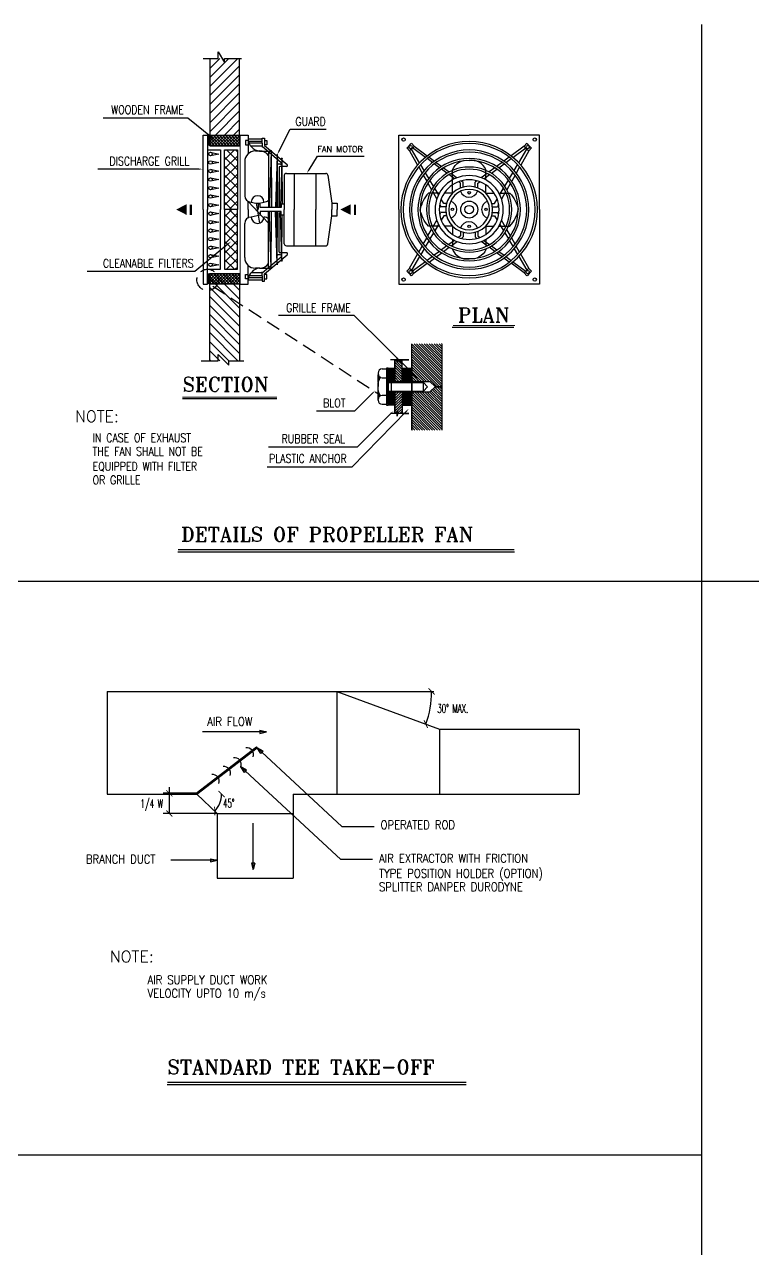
# Model space of a CAD drawing. Extents: x -251.9 to -196.2, y -340.1 to -300.7.
# Drawn here: x -225.7 to -213.03, y -322.03 to -300.7 of the extents above; entities that cross this region are included whole.
import ezdxf
from ezdxf.enums import TextEntityAlignment as Align

# ---------------------------------------------------------------- set-up
doc = ezdxf.new("R2010")
doc.units = 0
doc.header["$LTSCALE"] = 0.5
doc.header["$MEASUREMENT"] = 0
doc.header["$PDMODE"] = 3
doc.linetypes.add('DASHED', pattern=[0.75, 0.5, -0.25])
doc.layers.get('0').update_dxf_attribs({"color": 4, "linetype": 'CONTINUOUS'})
doc.layers.get('DEFPOINTS').update_dxf_attribs({"linetype": 'CONTINUOUS'})
for name, color, linetype in [('2', 2, 'CONTINUOUS'), ('3', 3, 'CONTINUOUS'), ('5', 2, 'CONTINUOUS'), ('AC', 10, 'CONTINUOUS'), ('AC-GDUCT', 2, 'CONTINUOUS'), ('HATCH', 11, 'CONTINUOUS'), ('LA-1', 2, 'CONTINUOUS'), ('LINE', 3, 'CONTINUOUS'), ('TEXT', 2, 'CONTINUOUS'), ('TEXT1', 6, 'CONTINUOUS')]:
    doc.layers.add(name, color=color, linetype=linetype)
doc.styles.add('ROMANS', font='romans', dxfattribs={"width": 0.6})
doc.styles.add('ROMANT', font='romant.shx', dxfattribs={"width": 0.8})

# ---------------------------------------------------------------- blocks, each defined once
blk = doc.blocks.new('*X11')
at = {"color": 0, "linetype": 'Continuous'}
for p, q in [((545, 345.6), (549.4, 350)), ((545, 347.01), (547.99, 350)), ((545, 348.42), (546.58, 350)), ((545, 349.84), (545.16, 350)), ((548.78, 345), (545, 348.78)), ((547.37, 345), (545, 347.37)), ((545.95, 345), (545, 345.95)), ((550.2, 345), (545.2, 350)), ((545.82, 345), (550.82, 350)), ((551.61, 345), (546.61, 350)), ((547.23, 345), (552.23, 350)), ((553.03, 345), (548.03, 350)), ((548.65, 345), (553.65, 350)), ((554.44, 345), (549.44, 350)), ((550.06, 345), (555.06, 350)), ((555.85, 345), (550.85, 350)), ((551.48, 345), (556.48, 350)), ((557.27, 345), (552.27, 350)), ((552.89, 345), (557.89, 350)), ((558.68, 345), (553.68, 350)), ((554.3, 345), (559, 349.7)), ((559, 346.1), (555.1, 350)), ((555.72, 345), (559, 348.28)), ((559, 347.51), (556.51, 350)), ((557.13, 345), (559, 346.87)), ((559, 348.93), (557.93, 350)), ((558.55, 345), (559, 345.45))]:
    blk.add_line(p, q, dxfattribs=at)
blk = doc.blocks.new('*X12')
at = {"color": 0, "linetype": 'Continuous'}
for p, q in [((544.93, 280.47), (549.45, 284.99)), ((544.93, 281.89), (548.03, 284.99)), ((544.93, 283.3), (546.62, 284.99)), ((544.93, 284.72), (545.21, 284.99)), ((548.72, 280.01), (544.93, 283.8)), ((547.31, 280.01), (544.93, 282.38)), ((550.14, 280.01), (545.15, 284.99)), ((545.88, 280.01), (550.86, 284.99)), ((551.55, 280.01), (546.57, 284.99)), ((547.29, 280.01), (552.28, 284.99)), ((552.97, 280.01), (547.98, 284.99)), ((548.71, 280.01), (553.69, 284.99)), ((554.38, 280.01), (549.4, 284.99)), ((550.12, 280.01), (555.1, 284.99)), ((555.79, 280.01), (550.81, 284.99)), ((551.53, 280.01), (556.52, 284.99)), ((557.21, 280.01), (552.22, 284.99)), ((552.95, 280.01), (557.93, 284.99)), ((558.62, 280.01), (553.64, 284.99)), ((554.36, 280.01), (558.97, 284.61)), ((558.97, 281.07), (555.05, 284.99)), ((555.78, 280.01), (558.97, 283.2)), ((558.97, 282.49), (556.47, 284.99)), ((557.19, 280.01), (558.97, 281.78)), ((558.97, 283.9), (557.88, 284.99)), ((545.9, 280.01), (544.93, 280.97)), ((558.61, 280.01), (558.97, 280.37))]:
    blk.add_line(p, q, dxfattribs=at)
blk = doc.blocks.new('*X8')
at = {"color": 0, "linetype": 'Continuous'}
for p, q in [((545, 243.77), (558.23, 257)), ((545, 248.02), (553.98, 257)), ((545, 252.26), (549.74, 257)), ((545, 256.5), (545.5, 257)), ((545, 239.53), (559, 253.53)), ((545, 235.29), (559, 249.29)), ((545, 231.04), (559, 245.04)), ((545, 226.8), (559, 240.8)), ((545, 222.56), (559, 236.56)), ((545, 218.32), (559, 232.32)), ((546.93, 216), (559, 228.07)), ((551.17, 216), (559, 223.83)), ((555.41, 216), (559, 219.59))]:
    blk.add_line(p, q, dxfattribs=at)
blk = doc.blocks.new('_ARCHTICK')
at = {"color": 0, "linetype": 'ByBlock', "const_width": 0.15}
blk.add_lwpolyline([(-0.5, -0.5), (0.5, 0.5)], dxfattribs=at)
blk = doc.blocks.new('*X10')
at = {"color": 0}
for p, q in [((110.3, 81.5), (110.3, 81.51)), ((110.4, 81.5), (110.4, 81.52)), ((110.5, 81.5), (110.5, 81.52)), ((110.6, 81.5), (110.6, 81.53)), ((110.7, 81.5), (110.7, 81.53)), ((110.8, 81.5), (110.8, 81.54)), ((110.9, 81.5), (110.9, 81.54)), ((111, 81.5), (111, 81.53)), ((111.1, 81.5), (111.1, 81.53)), ((111.2, 81.5), (111.2, 81.53)), ((111.3, 81.5), (111.3, 81.52)), ((111.4, 81.5), (111.4, 81.51)), ((111.5, 81.5), (111.5, 81.51)), ((111.6, 81.5), (111.6, 81.5)), ((111.7, 81.48), (111.7, 81.5)), ((111.8, 81.47), (111.8, 81.5)), ((111.9, 81.45), (111.9, 81.5)), ((112, 81.44), (112, 81.5)), ((112.1, 81.42), (112.1, 81.5)), ((112.19, 81.4), (115.68, 81.4)), ((112.2, 81.4), (112.2, 81.5)), ((112.3, 81.38), (112.3, 81.5)), ((112.4, 81.35), (112.4, 81.5)), ((112.5, 81.33), (112.5, 81.5)), ((112.6, 81.3), (112.6, 81.5)), ((112.6, 81.3), (115.43, 81.3)), ((112.7, 81.27), (112.7, 81.5)), ((112.8, 81.24), (112.8, 81.5)), ((112.9, 81.21), (112.9, 81.5)), ((112.92, 81.2), (115.25, 81.2)), ((113, 81.17), (113, 81.5)), ((113.1, 81.14), (113.1, 81.5)), ((113.2, 81.1), (113.2, 81.5)), ((113.2, 81.1), (115.1, 81.1)), ((113.3, 81.06), (113.3, 81.5)), ((113.4, 81.02), (113.4, 81.5)), ((113.44, 81), (114.98, 81)), ((113.5, 80.97), (113.5, 81.5)), ((113.6, 80.93), (113.6, 81.5)), ((113.66, 80.9), (114.87, 80.9)), ((113.7, 80.88), (113.7, 81.5)), ((113.8, 80.83), (113.8, 81.5)), ((113.86, 80.8), (114.78, 80.8)), ((113.9, 80.78), (113.9, 81.5)), ((114, 80.72), (114, 81.5)), ((114.04, 80.7), (114.7, 80.7)), ((114.1, 80.67), (114.1, 81.5)), ((114.2, 80.61), (114.2, 81.5)), ((114.21, 80.6), (114.63, 80.6)), ((114.3, 80.54), (114.3, 81.5)), ((114.37, 80.5), (114.57, 80.5)), ((114.4, 80.12), (114.4, 81.5)), ((114.5, 80.37), (114.5, 81.5)), ((114.6, 80.55), (114.6, 81.5)), ((114.7, 80.7), (114.7, 81.5)), ((114.8, 80.82), (114.8, 81.5)), ((114.9, 80.93), (114.9, 81.5)), ((115, 81.02), (115, 81.5)), ((115.1, 81.1), (115.1, 81.5)), ((115.2, 81.17), (115.2, 81.5)), ((115.3, 81.23), (115.3, 81.5)), ((115.4, 81.29), (115.4, 81.5)), ((115.5, 81.33), (115.5, 81.5)), ((115.6, 81.37), (115.6, 81.5)), ((115.7, 81.41), (115.7, 81.5)), ((115.8, 81.44), (115.8, 81.5)), ((115.9, 81.46), (115.9, 81.5)), ((116, 81.48), (116, 81.5)), ((116.1, 81.49), (116.1, 81.5)), ((116.2, 81.5), (116.2, 81.5))]:
    blk.add_line(p, q, dxfattribs=at)
blk = doc.blocks.new('*X9')
at = {"color": 0, "linetype": 'Continuous'}
for p, q in [((553, 209.35), (557.65, 214)), ((553, 213.59), (553.41, 214)), ((559, 208.92), (553.92, 214)), ((559, 213.16), (558.16, 214)), ((553, 205.1), (559, 211.1)), ((559, 204.68), (553, 210.68)), ((553, 200.86), (559, 206.86)), ((559, 200.43), (553, 206.43)), ((553, 196.62), (559, 202.62)), ((559, 196.19), (553, 202.19)), ((553, 192.38), (559, 198.38)), ((559, 191.95), (553, 197.95)), ((553, 188.13), (559, 194.13)), ((559, 187.7), (553, 193.7)), ((555.11, 186), (559, 189.89)), ((556.46, 186), (553, 189.46))]:
    blk.add_line(p, q, dxfattribs=at)

msp = doc.modelspace()

# ---------------------------------------------------------------- linework, layer by layer
at = {"layer": '2', "color": 2, "linetype": 'Continuous'}
for p, q in [((-222.589, -301.294), (-222.329, -301.294)), ((-222.477, -301.627), (-222.144, -301.294)), ((-222.477, -301.784), (-221.986, -301.294)), ((-222.477, -301.47), (-222.301, -301.294)), ((-222.477, -301.312), (-222.459, -301.294)), ((-222.329, -301.182), (-222.218, -301.368)), ((-222.329, -301.294), (-222.329, -301.182)), ((-222.218, -301.368), (-222.218, -301.294)), ((-222.218, -301.294), (-221.921, -301.294)), ((-222.477, -301.942), (-221.958, -301.422)), ((-222.477, -302.099), (-221.958, -301.58)), ((-222.477, -302.257), (-221.958, -301.737)), ((-222.477, -302.414), (-221.958, -301.895)), ((-222.477, -302.572), (-221.958, -302.052)), ((-222.378, -302.63), (-221.958, -302.21)), ((-222.22, -302.63), (-221.958, -302.367)), ((-222.063, -302.63), (-221.958, -302.525)), ((-218.438, -306.269), (-218.439, -306.268)), ((-219.391, -306.686), (-219.368, -306.686)), ((-219.391, -307.344), (-219.391, -306.686)), ((-219.391, -306.705), (-219.391, -307.322)), ((-219.368, -306.686), (-219.368, -307.344)), ((-219.318, -306.686), (-219.318, -307.345)), ((-219.255, -306.546), (-219.255, -306.923)), ((-219.129, -306.546), (-219.011, -306.546)), ((-219.044, -306.877), (-219.044, -306.686)), ((-219.368, -306.923), (-218.645, -306.923)), ((-219.368, -306.923), (-218.772, -306.923)), ((-219.255, -306.923), (-219.129, -306.923)), ((-219.13, -306.877), (-218.958, -306.877)), ((-218.958, -306.877), (-219.044, -306.877)), ((-218.789, -306.923), (-218.959, -306.753)), ((-218.833, -306.923), (-218.959, -306.797)), ((-218.877, -306.923), (-218.959, -306.841)), ((-218.921, -306.923), (-218.959, -306.884)), ((-218.857, -306.925), (-218.911, -306.925)), ((-218.645, -306.923), (-218.554, -307.011)), ((-219.368, -306.939), (-218.753, -306.939)), ((-219.368, -307.105), (-218.645, -307.105)), ((-219.368, -307.105), (-218.772, -307.105)), ((-219.255, -307.104), (-219.255, -307.481)), ((-219.255, -307.104), (-219.129, -307.104)), ((-218.645, -307.105), (-218.554, -307.017)), ((-218.554, -307.013), (-218.424, -307.013)), ((-218.554, -307.015), (-218.424, -307.015)), ((-219.368, -307.344), (-219.391, -307.344))]:
    msp.add_line(p, q, dxfattribs=at)
at = {"layer": '2', "linetype": 'Continuous'}
for p, q in [((-222.477, -301.294), (-222.477, -302.815)), ((-221.958, -302.815), (-221.958, -301.294)), ((-222.477, -302.815), (-221.958, -302.815)), ((-221.563, -302.826), (-221.231, -303.106)), ((-221.523, -302.812), (-221.13, -303.143)), ((-222.514, -302.889), (-222.292, -302.889)), ((-222.464, -302.93), (-222.316, -302.96)), ((-222.316, -302.96), (-222.464, -302.989)), ((-222.464, -303.078), (-222.316, -303.108)), ((-221.519, -302.909), (-221.409, -302.909)), ((-221.455, -302.91), (-221.455, -303.853)), ((-221.408, -302.918), (-221.435, -303.816)), ((-221.408, -302.918), (-221.401, -303.82)), ((-221.304, -302.989), (-221.331, -303.886)), ((-221.304, -302.989), (-221.297, -303.89)), ((-221.222, -303.05), (-221.246, -303.893)), ((-221.222, -303.05), (-221.216, -303.833)), ((-220.12, -303), (-219.786, -303)), ((-222.316, -303.108), (-222.464, -303.138)), ((-222.464, -303.227), (-222.316, -303.257)), ((-222.316, -303.257), (-222.464, -303.286)), ((-221.307, -303.157), (-221.307, -303.395)), ((-221.243, -303.139), (-221.289, -303.139)), ((-221.27, -303.195), (-221.27, -303.433)), ((-221.142, -303.175), (-221.252, -303.176)), ((-222.464, -303.375), (-222.316, -303.405)), ((-222.316, -303.405), (-222.464, -303.435)), ((-222.464, -303.524), (-222.316, -303.554)), ((-221.307, -303.395), (-221.307, -303.882)), ((-221.27, -303.433), (-221.27, -303.879)), ((-222.316, -303.554), (-222.464, -303.583)), ((-222.464, -303.672), (-222.316, -303.702)), ((-222.316, -303.702), (-222.464, -303.732)), ((-222.464, -303.821), (-222.316, -303.85)), ((-222.316, -303.85), (-222.464, -303.88)), ((-221.809, -303.785), (-221.457, -304.162)), ((-221.667, -303.819), (-221.608, -304.165)), ((-221.634, -303.833), (-221.634, -303.929)), ((-221.596, -303.833), (-221.634, -303.833)), ((-221.596, -303.893), (-221.596, -303.833)), ((-221.233, -303.893), (-221.596, -303.893)), ((-221.455, -303.853), (-221.455, -303.893)), ((-221.435, -303.816), (-221.435, -303.896)), ((-221.401, -303.82), (-221.401, -303.896)), ((-221.233, -303.833), (-221.233, -303.893)), ((-221.179, -303.833), (-221.233, -303.833)), ((-222.464, -303.969), (-222.316, -303.999)), ((-222.316, -303.999), (-222.464, -304.029)), ((-222.464, -304.118), (-222.316, -304.147)), ((-222.316, -304.147), (-222.464, -304.177)), ((-221.596, -303.964), (-221.596, -304.024)), ((-221.233, -303.964), (-221.596, -303.964)), ((-221.455, -304.004), (-221.455, -303.964)), ((-221.455, -304.948), (-221.455, -304.004)), ((-221.435, -304.041), (-221.435, -303.962)), ((-221.408, -304.939), (-221.435, -304.041)), ((-221.408, -304.939), (-221.401, -304.037)), ((-221.401, -304.037), (-221.401, -303.962)), ((-221.304, -304.869), (-221.331, -303.971)), ((-221.307, -304.462), (-221.307, -303.975)), ((-221.304, -304.869), (-221.297, -303.967)), ((-221.27, -304.425), (-221.27, -303.978)), ((-221.222, -304.807), (-221.246, -303.964)), ((-221.233, -304.024), (-221.233, -303.964)), ((-221.179, -304.024), (-221.233, -304.024)), ((-221.222, -304.807), (-221.216, -304.024)), ((-222.464, -304.266), (-222.316, -304.296)), ((-222.316, -304.296), (-222.464, -304.325)), ((-222.464, -304.415), (-222.316, -304.444)), ((-222.316, -304.444), (-222.464, -304.474)), ((-222.464, -304.563), (-222.316, -304.593)), ((-221.307, -304.7), (-221.307, -304.462)), ((-221.27, -304.663), (-221.27, -304.425)), ((-222.316, -304.593), (-222.464, -304.622)), ((-222.464, -304.711), (-222.316, -304.741)), ((-222.316, -304.741), (-222.464, -304.771)), ((-221.243, -304.719), (-221.289, -304.718)), ((-221.142, -304.682), (-221.252, -304.681)), ((-222.514, -304.968), (-222.292, -304.968)), ((-222.464, -304.86), (-222.316, -304.89)), ((-222.316, -304.89), (-222.464, -304.919)), ((-222.477, -306.564), (-222.477, -305.042)), ((-221.958, -305.042), (-221.958, -306.564)), ((-222.329, -306.452), (-222.143, -306.638)), ((-222.329, -306.564), (-222.329, -306.452)), ((-219.216, -306.51), (-219.228, -306.546)), ((-219.216, -306.594), (-219.216, -306.51)), ((-222.626, -306.564), (-222.329, -306.564)), ((-222.143, -306.638), (-222.143, -306.564)), ((-222.143, -306.564), (-221.884, -306.564)), ((-219.228, -306.546), (-219.328, -306.546)), ((-219.228, -306.546), (-219.255, -306.546)), ((-219.206, -306.546), (-219.216, -306.594)), ((-219.204, -306.546), (-219.206, -306.546)), ((-219.177, -306.546), (-219.204, -306.546)), ((-219.011, -306.546), (-219.177, -306.546)), ((-219.228, -307.481), (-219.328, -307.481)), ((-219.228, -307.481), (-219.255, -307.481)), ((-219.216, -307.445), (-219.228, -307.481)), ((-219.216, -307.53), (-219.216, -307.445)), ((-219.206, -307.481), (-219.216, -307.53)), ((-219.204, -307.481), (-219.206, -307.481)), ((-219.204, -307.481), (-219.206, -307.481)), ((-219.177, -307.481), (-219.204, -307.481)), ((-219.011, -307.481), (-219.177, -307.481)), ((-219.129, -307.481), (-219.011, -307.481))]:
    msp.add_line(p, q, dxfattribs=at)
at = {"layer": '2', "color": 4, "linetype": 'Continuous'}
for p, q in [((-222.859, -302.333), (-224.331, -302.333)), ((-222.436, -302.681), (-222.859, -302.333)), ((-221.268, -302.904), (-221.078, -302.525)), ((-221.078, -302.525), (-220.447, -302.525)), ((-220.748, -303.234), (-220.602, -303)), ((-220.602, -303), (-220.083, -303)), ((-223.414, -303.223), (-224.425, -303.223)), ((-222.672, -303.223), (-223.451, -303.223)), ((-222.164, -304.532), (-222.737, -305.005)), ((-222.737, -305.005), (-224.61, -305.005)), ((-219.961, -305.777), (-221.281, -305.777)), ((-218.87, -306.854), (-219.961, -305.777)), ((-219.642, -307.127), (-219.956, -307.441)), ((-219.956, -307.441), (-220.618, -307.441)), ((-219.053, -307.444), (-220.001, -308.417)), ((-219.327, -307.485), (-219.91, -308.067)), ((-219.91, -308.067), (-221.454, -308.067)), ((-220.001, -308.417), (-221.476, -308.417))]:
    msp.add_line(p, q, dxfattribs=at)
at = {"layer": '2', "linetype": 'DASHED'}
msp.add_line((-222.422, -305.262), (-219.52, -307.152), dxfattribs=at)
at = {"layer": '2', "color": 2}
for p, q in [((-219.317, -306.861), (-219.317, -306.861)), ((-219.317, -307.167), (-219.317, -307.167))]:
    msp.add_line(p, q, dxfattribs=at)
at = {"layer": '2', "linetype": 'Continuous'}
for points, const_width in [([(-222.496, -302.816), (-222.496, -302.63)], 0.0371), ([(-221.946, -302.63), (-221.946, -303.929)], 0.0186), ([(-221.946, -305.228), (-221.946, -303.929)], 0.0186), ([(-222.496, -305.041), (-222.496, -305.228)], 0.0371)]:
    msp.add_lwpolyline(points, dxfattribs=dict(at, const_width=const_width))
at = {"layer": '2', "linetype": 'Continuous', "const_width": 0.0186}
for points in [[(-221.418, -302.909, 1), (-221.399, -302.909, 1)], [(-221.314, -302.979, 1), (-221.295, -302.979, 1)], [(-221.231, -303.041, 1), (-221.213, -303.041, 1)], [(-221.231, -304.816, -1), (-221.213, -304.816, -1)], [(-221.418, -304.948, -1), (-221.399, -304.948, -1)], [(-221.314, -304.878, -1), (-221.295, -304.878, -1)]]:
    msp.add_lwpolyline(points, format="xyb", close=True, dxfattribs=at)
at = {"layer": '2', "color": 3, "linetype": 'Continuous'}
for points, const_width in [([(-219.313, -306.923), (-219.313, -306.686)], 0.114), ([(-219.042, -306.686), (-219.042, -306.923)], 0.172), ([(-219.313, -307.345), (-219.313, -307.345), (-219.313, -307.105)], 0.114), ([(-219.042, -307.105), (-219.042, -307.351)], 0.172)]:
    msp.add_lwpolyline(points, dxfattribs=dict(at, const_width=const_width))
at = {"layer": '2', "linetype": 'Continuous'}
for centre, radius in [((-219.101, -302.708), 0.0288), ((-216.819, -302.708), 0.0288), ((-222.464, -302.96), 0.0297), ((-222.464, -303.108), 0.0297), ((-222.464, -303.257), 0.0297), ((-222.464, -303.405), 0.0297), ((-222.464, -303.554), 0.0297), ((-222.464, -303.702), 0.0297), ((-222.464, -303.85), 0.0297), ((-222.464, -303.999), 0.0297), ((-222.464, -304.147), 0.0297), ((-222.464, -304.296), 0.0297), ((-222.464, -304.444), 0.0297), ((-222.464, -304.593), 0.0297), ((-222.464, -304.741), 0.0297), ((-222.464, -304.89), 0.0297), ((-219.101, -305.149), 0.0288), ((-216.819, -305.149), 0.0288)]:
    msp.add_circle(centre, radius, dxfattribs=at)
at = {"layer": '2', "linetype": 'DASHED'}
msp.add_circle((-222.514, -305.153), 0.186, dxfattribs=at)
at = {"layer": '2', "color": 3, "linetype": 'Continuous'}
for radius, start, end in [(1.188, 90, 180), (1.151, 90, 180), (1.188, 0, 90), (1.151, 0, 90), (1.039, 90, 180), (1.002, 90, 180), (0.891, 90, 180), (0.854, 90, 180), (1.039, 0, 90), (1.002, 0, 90), (0.891, 0, 90), (0.854, 0, 90), (0.742, 90, 180), (0.705, 90, 180), (0.742, 0, 90), (0.705, 0, 90), (0.594, 90, 180), (0.52, 90, 180), (0.408, 90, 180), (0.594, 0, 90), (0.52, 0, 90), (0.408, 0, 90), (0.353, 90, 180), (0.353, 0, 90), (1.188, 180, 270), (1.151, 180, 270), (1.039, 180, 270), (1.002, 180, 270), (0.891, 180, 270), (0.854, 180, 270), (0.742, 180, 270), (0.705, 180, 270), (0.594, 180, 270), (0.52, 180, 270), (0.408, 180, 270), (0.353, 180, 270), (0.408, 270, 0), (0.52, 270, 0), (0.594, 270, 0), (0.705, 270, 0), (0.742, 270, 0), (0.854, 270, 0), (0.891, 270, 0), (1.002, 270, 0), (1.039, 270, 0), (1.151, 270, 0), (1.188, 270, 0), (0.353, 270, 0)]:
    msp.add_arc((-217.96, -303.929), radius, start, end, dxfattribs=at)
at = {"layer": '2', "linetype": 'Continuous'}
for centre, radius, start, end in [((-221.289, -303.157), 0.0186, 90.377, 180), ((-221.252, -303.195), 0.0186, 90.377, 180), ((-221.243, -303.12), 0.0186, 270.377, 49.9162), ((-221.142, -303.157), 0.0186, 270.377, 49.9162), ((-221.533, -304.17), 0.111, 45.7206, 90), ((-221.289, -304.7), 0.0186, 180, 269.623), ((-221.252, -304.663), 0.0186, 180, 269.623), ((-221.243, -304.737), 0.0186, 310.0838, 89.623), ((-221.142, -304.7), 0.0186, 310.0838, 89.623)]:
    msp.add_arc(centre, radius, start, end, dxfattribs=at)
at = {"layer": '2', "color": 4, "linetype": 'Continuous'}
for points in [[(-222.428, -302.671), (-222.443, -302.691), (-222.378, -302.728)], [(-221.257, -302.91), (-221.279, -302.899), (-221.301, -302.971)], [(-222.672, -303.211), (-222.672, -303.236), (-222.598, -303.223)], [(-220.738, -303.241), (-220.759, -303.228), (-220.788, -303.297)], [(-222.171, -304.523), (-222.156, -304.542), (-222.106, -304.485)], [(-218.862, -306.847), (-218.877, -306.861), (-218.826, -306.897)], [(-219.649, -307.12), (-219.634, -307.134), (-219.598, -307.083)], [(-219.334, -307.478), (-219.32, -307.492), (-219.283, -307.441)], [(-219.061, -307.437), (-219.045, -307.451), (-219.012, -307.398)]]:
    msp.add_solid(points, dxfattribs=at)
at = {"layer": '3', "color": 4, "linetype": 'Continuous'}
for p, q in [((-218.999, -302.904), (-219.044, -302.854)), ((-219.006, -302.817), (-219.043, -302.856)), ((-219.006, -302.817), (-218.969, -302.775)), ((-218.96, -302.868), (-218.997, -302.907)), ((-218.916, -302.826), (-218.966, -302.773)), ((-218.823, -303.113), (-218.965, -302.873)), ((-218.916, -302.827), (-218.96, -302.868)), ((-218.723, -303.019), (-218.946, -302.855)), ((-218.916, -302.826), (-218.69, -302.992)), ((-217.004, -302.826), (-217.23, -302.992)), ((-217.197, -303.019), (-216.974, -302.855)), ((-217.097, -303.113), (-216.955, -302.873)), ((-217.004, -302.826), (-216.954, -302.773)), ((-217.004, -302.827), (-216.96, -302.868)), ((-216.96, -302.868), (-216.923, -302.907)), ((-216.914, -302.817), (-216.951, -302.775)), ((-216.921, -302.904), (-216.876, -302.854)), ((-216.914, -302.817), (-216.877, -302.856)), ((-218.999, -302.904), (-218.996, -302.907)), ((-218.996, -302.906), (-218.858, -303.152)), ((-218.6, -303.11), (-218.693, -303.041)), ((-218.659, -303.015), (-218.565, -303.084)), ((-217.261, -303.015), (-217.355, -303.084)), ((-217.32, -303.11), (-217.227, -303.041)), ((-216.924, -302.906), (-217.062, -303.152)), ((-216.921, -302.904), (-216.924, -302.907)), ((-218.839, -303.186), (-218.78, -303.291)), ((-218.744, -303.246), (-218.803, -303.146)), ((-218.663, -303.382), (-218.724, -303.28)), ((-218.475, -303.202), (-218.569, -303.133)), ((-218.533, -303.107), (-218.438, -303.177)), ((-218.347, -303.295), (-218.443, -303.225)), ((-218.405, -303.2), (-218.307, -303.273)), ((-218.274, -303.297), (-218.17, -303.373)), ((-217.646, -303.297), (-217.75, -303.373)), ((-217.515, -303.2), (-217.613, -303.273)), ((-217.573, -303.295), (-217.477, -303.225)), ((-217.387, -303.107), (-217.482, -303.177)), ((-217.445, -303.202), (-217.351, -303.133)), ((-217.257, -303.382), (-217.196, -303.28)), ((-217.176, -303.246), (-217.117, -303.146)), ((-217.081, -303.186), (-217.14, -303.291)), ((-218.76, -303.326), (-218.7, -303.433)), ((-218.68, -303.47), (-218.617, -303.582)), ((-218.581, -303.522), (-218.643, -303.417)), ((-218.215, -303.392), (-218.314, -303.319)), ((-218.109, -303.47), (-218.145, -303.443)), ((-218.109, -303.549), (-218.109, -303.47)), ((-218.096, -303.427), (-218.063, -303.452)), ((-218.063, -303.534), (-218.063, -303.452)), ((-217.824, -303.427), (-217.857, -303.452)), ((-217.857, -303.534), (-217.857, -303.452)), ((-217.811, -303.47), (-217.775, -303.443)), ((-217.811, -303.549), (-217.811, -303.47)), ((-217.705, -303.392), (-217.606, -303.319)), ((-217.339, -303.522), (-217.277, -303.417)), ((-217.24, -303.47), (-217.303, -303.582)), ((-217.16, -303.326), (-217.22, -303.433)), ((-218.595, -303.621), (-218.525, -303.746)), ((-218.494, -303.668), (-218.56, -303.557)), ((-217.426, -303.668), (-217.36, -303.557)), ((-217.325, -303.621), (-217.395, -303.746)), ((-218.472, -303.84), (-218.451, -303.878)), ((-218.366, -303.878), (-218.451, -303.878)), ((-218.403, -303.821), (-218.447, -303.747)), ((-218.357, -303.821), (-218.403, -303.821)), ((-217.563, -303.821), (-217.517, -303.821)), ((-217.554, -303.878), (-217.469, -303.878)), ((-217.517, -303.821), (-217.473, -303.747)), ((-217.448, -303.84), (-217.469, -303.878)), ((-218.595, -304.236), (-218.525, -304.111)), ((-218.472, -304.017), (-218.451, -303.979)), ((-218.366, -303.979), (-218.451, -303.979)), ((-218.403, -304.036), (-218.447, -304.11)), ((-218.357, -304.036), (-218.403, -304.036)), ((-217.563, -304.036), (-217.517, -304.036)), ((-217.554, -303.979), (-217.469, -303.979)), ((-217.517, -304.036), (-217.473, -304.11)), ((-217.448, -304.017), (-217.469, -303.979)), ((-217.325, -304.236), (-217.395, -304.111)), ((-218.68, -304.387), (-218.617, -304.275)), ((-218.581, -304.336), (-218.643, -304.441)), ((-218.494, -304.189), (-218.56, -304.3)), ((-218.109, -304.311), (-218.109, -304.387)), ((-218.063, -304.33), (-218.063, -304.406)), ((-217.857, -304.33), (-217.857, -304.406)), ((-217.811, -304.311), (-217.811, -304.387)), ((-217.426, -304.189), (-217.36, -304.3)), ((-217.339, -304.336), (-217.277, -304.441)), ((-217.24, -304.387), (-217.303, -304.275)), ((-218.839, -304.671), (-218.78, -304.567)), ((-218.76, -304.531), (-218.7, -304.424)), ((-218.663, -304.475), (-218.724, -304.577)), ((-218.347, -304.562), (-218.443, -304.632)), ((-218.405, -304.657), (-218.307, -304.585)), ((-218.215, -304.465), (-218.314, -304.538)), ((-218.274, -304.56), (-218.17, -304.484)), ((-218.109, -304.387), (-218.145, -304.414)), ((-218.096, -304.43), (-218.063, -304.406)), ((-217.824, -304.43), (-217.857, -304.406)), ((-217.811, -304.387), (-217.775, -304.414)), ((-217.646, -304.56), (-217.75, -304.484)), ((-217.705, -304.465), (-217.606, -304.538)), ((-217.515, -304.657), (-217.613, -304.585)), ((-217.573, -304.562), (-217.477, -304.632)), ((-217.257, -304.475), (-217.196, -304.577)), ((-217.16, -304.531), (-217.22, -304.424)), ((-217.081, -304.671), (-217.14, -304.567)), ((-218.996, -304.951), (-218.858, -304.706)), ((-218.823, -304.745), (-218.965, -304.984)), ((-218.744, -304.611), (-218.803, -304.711)), ((-218.6, -304.748), (-218.693, -304.816)), ((-218.659, -304.843), (-218.565, -304.774)), ((-218.475, -304.656), (-218.569, -304.725)), ((-218.533, -304.75), (-218.438, -304.68)), ((-217.387, -304.75), (-217.482, -304.68)), ((-217.445, -304.656), (-217.351, -304.725)), ((-217.261, -304.843), (-217.355, -304.774)), ((-217.32, -304.748), (-217.227, -304.816)), ((-217.176, -304.611), (-217.117, -304.711)), ((-217.097, -304.745), (-216.955, -304.984)), ((-216.924, -304.951), (-217.062, -304.706)), ((-218.999, -304.953), (-219.044, -305.003)), ((-219.006, -305.04), (-219.043, -305.001)), ((-218.999, -304.953), (-218.996, -304.95)), ((-218.96, -304.989), (-218.997, -304.95)), ((-218.916, -305.03), (-218.96, -304.989)), ((-218.723, -304.838), (-218.946, -305.002)), ((-218.916, -305.031), (-218.69, -304.865)), ((-217.004, -305.031), (-217.23, -304.865)), ((-217.197, -304.838), (-216.974, -305.002)), ((-217.004, -305.03), (-216.96, -304.989)), ((-216.96, -304.989), (-216.923, -304.95)), ((-216.921, -304.953), (-216.924, -304.95)), ((-216.921, -304.953), (-216.876, -305.003)), ((-216.914, -305.04), (-216.877, -305.001)), ((-219.006, -305.04), (-218.969, -305.082)), ((-218.916, -305.031), (-218.966, -305.084)), ((-217.004, -305.031), (-216.954, -305.084)), ((-216.914, -305.04), (-216.951, -305.082))]:
    msp.add_line(p, q, dxfattribs=at)
at = {"layer": '3', "linetype": 'Continuous'}
for p, q in [((-222.292, -302.889), (-222.292, -303.929)), ((-222.218, -302.889), (-221.995, -302.889)), ((-222.218, -303.929), (-222.218, -302.889)), ((-221.995, -302.889), (-221.995, -303.929)), ((-222.292, -304.968), (-222.292, -303.929)), ((-221.995, -303.929), (-222.218, -303.929)), ((-221.995, -303.929), (-222.218, -303.929)), ((-222.218, -303.929), (-222.218, -304.968)), ((-221.995, -304.968), (-221.995, -303.929)), ((-222.218, -304.968), (-221.995, -304.968))]:
    msp.add_line(p, q, dxfattribs=at)
at = {"layer": '3', "color": 4, "linetype": 'Continuous'}
for points in [[(-218.251, -303.641), (-218.251, -303.234, -0.343476), (-217.962, -303.071, -0.862047)], [(-217.669, -303.411), (-217.669, -303.234, 0.343476), (-217.958, -303.071, 0.862047)], [(-217.669, -303.641), (-217.669, -303.498, 0.343476)], [(-218.48, -303.641), (-218.67, -303.641, 0.134003), (-218.814, -303.929, -1.559012)], [(-218.252, -303.641), (-218.393, -303.641, 0.134003)], [(-217.668, -303.641), (-217.527, -303.641, -0.134003)], [(-217.441, -303.641), (-217.25, -303.641, -0.134003), (-217.106, -303.929, 1.559012)], [(-218.48, -304.216), (-218.67, -304.216, -0.134003), (-218.814, -303.928, 1.559012)], [(-217.441, -304.216), (-217.25, -304.216, 0.134003), (-217.106, -303.928, -1.559012)], [(-218.252, -304.216), (-218.393, -304.216, -0.134003)], [(-218.251, -304.216), (-218.251, -304.359, 0.343476)], [(-217.669, -304.216), (-217.669, -304.359, -0.343476)], [(-217.668, -304.216), (-217.527, -304.216, 0.134003)], [(-218.251, -304.446), (-218.251, -304.571, 0.343476)], [(-217.669, -304.446), (-217.669, -304.571, -0.343476)], [(-218.251, -304.612), (-218.251, -304.623, 0.343476), (-217.962, -304.786, 0.862047)], [(-217.669, -304.612), (-217.669, -304.623, -0.343476), (-217.958, -304.786, -0.862047)]]:
    msp.add_lwpolyline(points, format="xyb", dxfattribs=at)
for centre, radius in [((-218.979, -302.839), 0.0288), ((-216.941, -302.839), 0.0288), ((-217.96, -303.635), 0.0221), ((-218.252, -303.925), 0.0221), ((-217.96, -303.929), 0.148), ((-217.96, -303.929), 0.0742), ((-217.667, -303.925), 0.0221), ((-217.96, -304.221), 0.0221), ((-218.979, -305.018), 0.0288), ((-216.941, -305.018), 0.0288)]:
    msp.add_circle(centre, radius, dxfattribs=at)
for centre, start, end in [((-217.963, -303.555), 200.3898, 339.6102), ((-218.333, -303.928), 290.3898, 69.6102), ((-217.586, -303.928), 110.3898, 249.6102), ((-217.963, -304.301), 20.3898, 159.6102)]:
    msp.add_arc(centre, 0.158, start, end, dxfattribs=at)
at = {"layer": '5', "linetype": 'Continuous'}
for p, q in [((-222.589, -303.929), (-222.589, -302.63)), ((-222.514, -302.63), (-222.514, -303.929)), ((-221.809, -302.63), (-221.809, -302.959)), ((-219.185, -303.929), (-219.185, -302.63)), ((-219.185, -302.63), (-217.96, -302.63)), ((-216.735, -302.63), (-217.96, -302.63)), ((-216.735, -303.929), (-216.735, -302.63)), ((-221.855, -302.724), (-221.855, -302.8)), ((-221.811, -302.724), (-221.855, -302.724)), ((-221.855, -302.8), (-221.81, -302.8)), ((-221.563, -302.7), (-221.811, -302.7)), ((-221.563, -302.741), (-221.803, -302.741)), ((-221.562, -302.773), (-221.792, -302.773)), ((-221.563, -302.826), (-221.763, -302.826)), ((-221.562, -302.684), (-221.523, -302.684)), ((-221.562, -302.773), (-221.562, -302.684)), ((-221.562, -302.773), (-221.562, -302.843)), ((-221.524, -302.722), (-221.483, -302.722)), ((-221.523, -302.684), (-221.523, -302.773)), ((-221.523, -302.773), (-221.523, -302.812)), ((-221.522, -302.799), (-221.523, -302.799)), ((-221.483, -302.799), (-221.522, -302.799)), ((-221.483, -302.722), (-221.483, -302.799)), ((-221.867, -303.093), (-221.867, -303.687)), ((-221.607, -302.908), (-221.681, -302.908)), ((-221.612, -302.909), (-221.519, -302.909)), ((-221.141, -303.297), (-220.457, -303.297)), ((-221.009, -303.297), (-221.009, -303.928)), ((-220.632, -303.297), (-220.632, -303.928)), ((-221.178, -303.334), (-221.178, -303.928)), ((-220.42, -303.329), (-220.351, -303.819)), ((-222.589, -303.929), (-222.589, -305.228)), ((-222.514, -305.228), (-222.514, -303.929)), ((-221.809, -303.929), (-221.809, -303.78)), ((-221.809, -303.929), (-221.809, -304.077)), ((-221.178, -304.523), (-221.178, -303.929)), ((-221.009, -304.56), (-221.009, -303.929)), ((-220.632, -304.56), (-220.632, -303.929)), ((-220.351, -303.819), (-220.258, -303.819)), ((-220.351, -303.819), (-220.351, -303.928)), ((-220.351, -304.038), (-220.351, -303.929)), ((-220.258, -303.819), (-220.258, -303.928)), ((-220.258, -304.038), (-220.258, -303.929)), ((-219.185, -303.929), (-219.185, -305.228)), ((-216.735, -303.929), (-216.735, -305.228)), ((-221.596, -304.024), (-221.756, -304.059)), ((-220.42, -304.528), (-220.351, -304.038)), ((-220.351, -304.038), (-220.258, -304.038)), ((-221.867, -304.764), (-221.867, -304.17)), ((-221.141, -304.56), (-220.457, -304.56)), ((-221.563, -305.031), (-221.231, -304.751)), ((-221.523, -305.046), (-221.13, -304.715)), ((-221.809, -305.228), (-221.809, -304.898)), ((-221.607, -304.95), (-221.681, -304.95)), ((-221.612, -304.948), (-221.519, -304.948)), ((-221.562, -305.084), (-221.562, -305.015)), ((-221.519, -304.948), (-221.409, -304.948)), ((-222.589, -305.228), (-222.514, -305.228)), ((-222.477, -305.042), (-221.958, -305.042)), ((-221.946, -305.228), (-221.809, -305.228)), ((-221.855, -305.133), (-221.855, -305.057)), ((-221.855, -305.057), (-221.81, -305.057)), ((-221.811, -305.133), (-221.855, -305.133)), ((-221.563, -305.158), (-221.811, -305.158)), ((-221.563, -305.116), (-221.803, -305.116)), ((-221.562, -305.084), (-221.792, -305.084)), ((-221.563, -305.031), (-221.763, -305.031)), ((-221.562, -305.084), (-221.562, -305.173)), ((-221.562, -305.173), (-221.523, -305.173)), ((-221.524, -305.135), (-221.483, -305.135)), ((-221.523, -305.084), (-221.523, -305.046)), ((-221.522, -305.058), (-221.523, -305.058)), ((-221.523, -305.173), (-221.523, -305.084)), ((-221.483, -305.058), (-221.522, -305.058)), ((-221.483, -305.135), (-221.483, -305.058)), ((-219.185, -305.228), (-217.96, -305.228)), ((-216.735, -305.228), (-217.96, -305.228)), ((-218.959, -307.77), (-218.959, -306.268)), ((-218.438, -306.268), (-218.438, -307.77)), ((-219.255, -306.923), (-219.255, -306.546)), ((-219.129, -306.923), (-219.129, -306.546)), ((-219.255, -307.481), (-219.255, -307.104)), ((-219.129, -307.104), (-219.129, -307.481))]:
    msp.add_line(p, q, dxfattribs=at)
at = {"layer": '5', "color": 2, "linetype": 'Continuous'}
for p, q in [((-222.589, -302.63), (-222.514, -302.63)), ((-221.946, -302.63), (-221.809, -302.63))]:
    msp.add_line(p, q, dxfattribs=at)
at = {"layer": '5', "color": 3}
for p, q in [((-219.473, -306.705), (-219.391, -306.705)), ((-219.547, -306.779), (-219.547, -307.013)), ((-219.473, -306.861), (-219.391, -306.861)), ((-219.547, -307.247), (-219.547, -307.013)), ((-219.473, -307.165), (-219.391, -307.165)), ((-219.473, -307.321), (-219.391, -307.321))]:
    msp.add_line(p, q, dxfattribs=at)
at = {"layer": '5', "color": 5, "linetype": 'Continuous'}
msp.add_line((-218.959, -306.548), (-218.959, -307.77), dxfattribs=at)
at = {"layer": '5', "color": 3, "linetype": 'Continuous'}
for p, q in [((-218.753, -306.939), (-219.368, -306.939)), ((-219.368, -307.091), (-218.753, -307.091)), ((-218.753, -306.939), (-218.686, -307.016)), ((-218.753, -307.091), (-218.753, -306.939)), ((-218.686, -307.016), (-218.753, -307.094))]:
    msp.add_line(p, q, dxfattribs=at)
at = {"layer": '5', "linetype": 'Continuous'}
for points in [[(-222.477, -302.63), (-221.958, -302.63), (-221.958, -302.815), (-222.477, -302.815), (-222.477, -302.63)], [(-221.959, -305.227), (-222.48, -305.227), (-222.48, -305.042), (-221.959, -305.042), (-221.959, -305.227)]]:
    msp.add_lwpolyline(points, dxfattribs=at)
for points in [[(-223.061, -303.928, 0, 0.186, 0), (-222.88, -303.928, 0.186, 0.186, 0)], [(-220.203, -303.928, 0, 0.186, 0), (-220.022, -303.928, 0.186, 0.186, 0)]]:
    msp.add_lwpolyline(points, format="xyseb", dxfattribs=at)
at = {"layer": '5', "linetype": 'Continuous', "const_width": 0.0371}
for points in [[(-222.806, -303.841), (-222.806, -304.024)], [(-219.948, -303.841), (-219.948, -304.024)]]:
    msp.add_lwpolyline(points, dxfattribs=at)
at = {"layer": '5', "linetype": 'Continuous'}
for centre, radius, start, end in [((-221.583, -302.684), 0.227, 185.133, 262.7129), ((-221.681, -303.093), 0.186, 90, 180), ((-221.607, -303.093), 0.186, 35.0257, 90), ((-221.141, -303.334), 0.0371, 90, 180), ((-220.457, -303.334), 0.0371, 8.0557, 90), ((-221.756, -303.687), 0.111, 180, 270), ((-221.644, -303.798), 0.111, 0, 180), ((-221.644, -303.486), 0.332, 250.3968, 289.6032), ((-221.533, -303.687), 0.111, 270, 314.2794), ((-221.756, -304.17), 0.111, 90, 180), ((-221.644, -304.059), 0.111, 180, 0), ((-221.141, -304.523), 0.0371, 180, 270), ((-220.457, -304.523), 0.0371, 270, 351.9443), ((-221.681, -304.764), 0.186, 180, 270), ((-221.583, -305.174), 0.227, 97.2871, 174.867), ((-221.607, -304.764), 0.186, 270, 324.9743)]:
    msp.add_arc(centre, radius, start, end, dxfattribs=at)
at = {"layer": '5', "color": 3}
for centre, radius, start, end in [((-219.473, -306.779), 0.0742, 90, 180), ((-219.311, -306.988), 0.238, 145.3961, 186.0693), ((-219.473, -306.787), 0.0742, 180, 270), ((-219.311, -307.038), 0.238, 173.9307, 214.6039), ((-219.473, -307.24), 0.0742, 90, 180), ((-219.473, -307.247), 0.0742, 180, 270)]:
    msp.add_arc(centre, radius, start, end, dxfattribs=at)
at = {"layer": 'AC'}
for p, q in [((-224.26, -312.327), (-220.262, -312.327)), ((-224.26, -312.327), (-224.26, -314.114)), ((-220.262, -312.327), (-218.475, -312.982)), ((-220.262, -312.327), (-220.262, -314.114)), ((-218.475, -312.982), (-216.043, -312.982)), ((-218.475, -312.982), (-218.475, -314.114)), ((-216.043, -312.982), (-216.043, -314.114)), ((-224.26, -314.114), (-222.704, -314.114)), ((-222.704, -314.114), (-222.347, -314.453)), ((-221.025, -314.114), (-216.043, -314.114)), ((-221.025, -314.114), (-221.025, -315.581)), ((-222.347, -314.453), (-221.025, -314.453)), ((-222.347, -314.453), (-222.347, -315.581)), ((-222.347, -315.581), (-221.025, -315.581))]:
    msp.add_line(p, q, dxfattribs=at)
at = {"layer": 'AC-GDUCT'}
for p, q in [((-220.262, -312.327), (-218.574, -312.327)), ((-222.715, -314.1), (-221.662, -313.293)), ((-222.704, -314.114), (-221.651, -313.307)), ((-221.651, -313.307), (-221.662, -313.293)), ((-222.715, -314.1), (-222.704, -314.114))]:
    msp.add_line(p, q, dxfattribs=at)
for centre in [(-221.833, -313.425), (-222.047, -313.597), (-222.23, -313.752), (-222.428, -313.891)]:
    msp.add_arc(centre, 0.118, 340.2442, 97.1024, dxfattribs=at)
at = {"layer": 'DEFPOINTS', "color": 0, "linetype": 'ByBlock'}
for p in [(-220.262, -312.327), (-220.262, -312.327), (-222.715, -314.1), (-222.704, -314.114), (-222.704, -314.114), (-222.326, -314.323), (-222.347, -314.453), (-222.347, -314.453)]:
    msp.add_point(p, dxfattribs=at)
at = {"layer": 'DEFPOINTS', "color": 4, "linetype": 'ByBlock'}
for p in [(-218.574, -312.327), (-218.659, -312.709), (-218.475, -312.982), (-222.224, -314.114), (-223.181, -314.453)]:
    msp.add_point(p, dxfattribs=at)
at = {"layer": 'HATCH', "linetype": 'Continuous'}
for p, q in [((-218.438, -306.793), (-218.959, -306.272)), ((-218.438, -306.75), (-218.92, -306.268)), ((-218.438, -306.706), (-218.877, -306.268)), ((-218.438, -306.662), (-218.833, -306.268)), ((-218.438, -306.618), (-218.789, -306.268)), ((-218.438, -306.575), (-218.745, -306.268)), ((-218.438, -306.531), (-218.702, -306.268)), ((-218.438, -306.487), (-218.658, -306.268)), ((-218.438, -306.444), (-218.614, -306.268)), ((-218.438, -306.4), (-218.57, -306.268)), ((-218.438, -306.356), (-218.527, -306.268)), ((-218.438, -306.312), (-218.483, -306.268)), ((-218.438, -306.837), (-218.959, -306.316)), ((-218.438, -306.881), (-218.959, -306.36)), ((-218.438, -306.925), (-218.959, -306.403)), ((-218.438, -306.968), (-218.959, -306.447)), ((-218.438, -307.012), (-218.959, -306.491)), ((-219.129, -306.715), (-219.255, -306.589)), ((-219.129, -306.759), (-219.255, -306.632)), ((-219.129, -306.803), (-219.255, -306.676)), ((-219.129, -306.847), (-219.255, -306.72)), ((-219.216, -306.584), (-219.254, -306.546)), ((-219.129, -306.672), (-219.214, -306.586)), ((-219.129, -306.628), (-219.207, -306.55)), ((-219.129, -306.584), (-219.167, -306.546)), ((-218.438, -307.056), (-218.959, -306.535)), ((-218.438, -307.1), (-218.959, -306.578)), ((-218.658, -306.923), (-218.959, -306.622)), ((-218.702, -306.923), (-218.959, -306.666)), ((-218.746, -306.923), (-218.959, -306.71)), ((-219.129, -306.89), (-219.255, -306.764)), ((-219.139, -306.923), (-219.255, -306.807)), ((-219.183, -306.923), (-219.255, -306.851)), ((-219.227, -306.923), (-219.255, -306.895)), ((-219.183, -307.104), (-219.255, -307.176)), ((-219.227, -307.104), (-219.255, -307.132)), ((-219.139, -307.104), (-219.255, -307.22)), ((-219.129, -307.137), (-219.255, -307.264)), ((-218.438, -307.624), (-218.959, -307.103)), ((-218.438, -307.668), (-218.959, -307.147)), ((-218.438, -307.581), (-218.914, -307.105)), ((-218.438, -307.537), (-218.87, -307.105)), ((-218.438, -307.493), (-218.827, -307.105)), ((-218.438, -307.45), (-218.783, -307.105)), ((-218.438, -307.406), (-218.739, -307.105)), ((-218.438, -307.362), (-218.695, -307.105)), ((-218.438, -307.318), (-218.652, -307.105)), ((-218.438, -307.275), (-218.626, -307.087)), ((-218.438, -307.231), (-218.604, -307.065)), ((-218.438, -307.187), (-218.582, -307.044)), ((-218.438, -307.143), (-218.559, -307.022)), ((-219.129, -307.181), (-219.255, -307.307)), ((-219.129, -307.224), (-219.255, -307.351)), ((-219.129, -307.268), (-219.255, -307.395)), ((-219.129, -307.312), (-219.255, -307.439)), ((-219.129, -307.356), (-219.214, -307.441)), ((-218.438, -307.712), (-218.959, -307.191)), ((-218.438, -307.756), (-218.959, -307.234)), ((-218.467, -307.77), (-218.959, -307.278)), ((-218.511, -307.77), (-218.959, -307.322)), ((-219.216, -307.443), (-219.254, -307.481)), ((-219.129, -307.399), (-219.207, -307.477)), ((-219.129, -307.443), (-219.167, -307.481)), ((-218.555, -307.77), (-218.959, -307.366)), ((-218.599, -307.77), (-218.959, -307.409)), ((-218.642, -307.77), (-218.959, -307.453)), ((-218.686, -307.77), (-218.959, -307.497)), ((-218.73, -307.77), (-218.959, -307.541)), ((-218.774, -307.77), (-218.959, -307.584)), ((-218.817, -307.77), (-218.959, -307.628)), ((-218.861, -307.77), (-218.959, -307.672)), ((-218.905, -307.77), (-218.959, -307.716)), ((-218.948, -307.77), (-218.959, -307.759))]:
    msp.add_line(p, q, dxfattribs=at)
at = {"layer": 'LINE'}
for p, q in [((-221.491, -313.029), (-222.603, -313.029)), ((-221.605, -313.002), (-221.605, -313.057)), ((-221.605, -313.002), (-221.491, -313.029)), ((-221.605, -313.057), (-221.491, -313.029)), ((-221.651, -313.307), (-220.178, -314.677)), ((-221.586, -313.405), (-221.651, -313.307)), ((-221.549, -313.365), (-221.651, -313.307)), ((-221.586, -313.405), (-221.549, -313.365)), ((-221.936, -313.637), (-220.195, -315.256)), ((-221.834, -313.695), (-221.936, -313.637)), ((-221.871, -313.735), (-221.936, -313.637)), ((-221.871, -313.735), (-221.834, -313.695)), ((-221.72, -315.429), (-221.72, -314.622)), ((-220.178, -314.677), (-219.615, -314.677)), ((-222.461, -315.24), (-222.461, -315.295)), ((-222.461, -315.24), (-222.347, -315.268)), ((-219.642, -315.256), (-220.195, -315.256)), ((-222.347, -315.268), (-223.154, -315.268)), ((-222.461, -315.295), (-222.347, -315.268)), ((-221.748, -315.315), (-221.72, -315.429)), ((-221.693, -315.315), (-221.748, -315.315)), ((-221.693, -315.315), (-221.72, -315.429))]:
    msp.add_line(p, q, dxfattribs=at)
at = {"layer": 'LINE', "color": 4, "linetype": 'ByBlock'}
for p, q in [((-222.715, -314.1), (-223.289, -314.1)), ((-223.181, -313.992), (-223.181, -314.453)), ((-222.347, -314.453), (-223.289, -314.453))]:
    msp.add_line(p, q, dxfattribs=at)
for centre, radius, start in [((-220.262, -312.327), 1.648, 339.8699), ((-222.704, -314.114), 0.432, 316.4902)]:
    msp.add_arc(centre, radius, start, 0, dxfattribs=at)
at = {"layer": 'TEXT'}
for p, q in [((-213.907, -340.103), (-213.907, -300.703)), ((-251.893, -310.403), (-196.205, -310.403)), ((-251.893, -320.403), (-213.907, -320.403))]:
    msp.add_line(p, q, dxfattribs=at)
at = {"layer": 'TEXT1'}
for points in [[(-217.181, -305.981), (-218.256, -305.981)], [(-221.308, -307.227), (-222.951, -307.227)], [(-217.171, -309.899), (-223.031, -309.899)], [(-218.011, -319.181), (-223.215, -319.181)]]:
    msp.add_lwpolyline(points, dxfattribs=at)
for points, const_width in [([(-217.165, -305.95), (-218.241, -305.95)], 0.0155), ([(-221.308, -307.196), (-222.951, -307.196)], 0.0155), ([(-217.171, -309.854), (-223.031, -309.854)], 0.0227), ([(-218.011, -319.136), (-223.215, -319.136)], 0.0227)]:
    msp.add_lwpolyline(points, dxfattribs=dict(at, const_width=const_width))

# ---------------------------------------------------------------- block references
at = {"layer": '2', "linetype": 'Continuous', "xscale": 0.03711293437498853, "yscale": 0.03711293437498853, "zscale": 0.03711293437500001}
for name in ['*X11', '*X12']:
    msp.add_blockref(name, (-242.704, -315.619), dxfattribs=at)
at = {"layer": '2', "color": 11, "linetype": 'Continuous', "xscale": -0.03711293437498853, "yscale": 0.03711293437498853, "zscale": 0.03711293437500001, "rotation": 180}
msp.add_blockref('*X8', (-242.704, -297.026), dxfattribs=at)
at = {"layer": '3', "linetype": 'Continuous', "xscale": 0.03711293437498853, "yscale": 0.03711293437498853, "zscale": 0.03711293437500001}
msp.add_blockref('*X9', (-242.741, -310.832), dxfattribs=at)
at = {"layer": '3', "linetype": 'Continuous', "xscale": -0.03711293437498853, "yscale": 0.03711293437498853, "zscale": 0.03711293437500001, "rotation": 180}
msp.add_blockref('*X9', (-242.741, -297.026), dxfattribs=at)
at = {"layer": '5', "color": 3, "yscale": 0.03711293437498853, "zscale": 0.03711293437500001, "rotation": 90}
for p, xscale in [((-216.523, -311.103), 0.03711293437498853), ((-216.523, -302.923), -0.03711293437498853)]:
    msp.add_blockref('*X10', p, dxfattribs=dict(at, xscale=xscale))
at = {"layer": 'LINE', "color": 4, "linetype": 'ByBlock', "yscale": 0.1072151437500111, "zscale": 0.10721514375}
for p, xscale, rotation in [((-218.614, -312.327), 0.1072151437500111, 90), ((-218.715, -312.894), 0.1072151437499744, 249.8698953163535), ((-223.181, -314.1), 0.1072151437500111, 90), ((-222.272, -314.114), 0.1072151437500111, 90), ((-223.181, -314.453), 0.1072151437500111, 270), ((-222.39, -314.411), 0.1072151437499906, 226.4901981357277)]:
    msp.add_blockref('_ARCHTICK', p, dxfattribs=dict(at, xscale=xscale, rotation=rotation))

# ---------------------------------------------------------------- texts
at = {"layer": 'LA-1', "style": 'ROMANS', "width": 0.8}
for s, height, p in [('WOODEN FRAME', 0.15001, (-222.928, -302.263)), ('DISCHARGE GRILL', 0.15001, (-222.83, -303.159)), ('CLEANABLE FILTERS', 0.15001, (-222.757, -304.94)), ('GRILLE FRAME', 0.15001, (-220.02, -305.714)), ('BLOT', 0.15, (-220.113, -307.374)), ('RUBBER SEAL', 0.15001, (-220.12, -307.996)), ('PLASTIC ANCHOR', 0.15001, (-220.092, -308.342))]:
    msp.add_text(s, height=height, dxfattribs=at).set_placement(p, align=Align.RIGHT)
for s, height, p in [('GUARD', 0.15, (-220.986, -302.47)), ('IN CASE OF EXHAUST', 0.15001, (-224.516, -307.981)), ('THE FAN SHALL NOT BE', 0.15001, (-224.516, -308.217)), ('EQUIPPED WITH FILTER', 0.15001, (-224.516, -308.478)), ('OR GRILLE', 0.15, (-224.516, -308.715))]:
    msp.add_text(s, height=height, dxfattribs=at).set_placement(p)
at = {"layer": 'LA-1', "color": 6, "style": 'ROMANS'}
for p in [(-224.821, -307.632), (-224.216, -317.045)]:
    msp.add_text('NOTE:', height=0.2, dxfattribs=at).set_placement(p)
at = {"layer": 'TEXT', "linetype": 'Continuous', "style": 'ROMANT'}
msp.add_text('FAN MOTOR', height=0.1031, dxfattribs=at).set_placement((-220.602, -302.926))
at = {"layer": 'TEXT', "style": 'ROMANS', "width": 0.85}
for s, p in [('AIR FLOW', (-222.521, -312.925)), ('OPERATED ROD', (-219.502, -314.725)), ('BRANCH DUCT', (-224.631, -315.322)), ('AIR EXTRACTOR WITH FRICTION', (-219.529, -315.309)), ('TYPE POSITION HOLDER (OPTION)', (-219.529, -315.571)), ('SPLITTER DANPER DURODYNE', (-219.529, -315.805)), ('AIR SUPPLY DUCT WORK', (-223.559, -317.426)), ('VELOCITY UPTO 10 m/s', (-223.559, -317.66))]:
    msp.add_text(s, height=0.15, dxfattribs=at).set_placement(p)
at = {"layer": 'TEXT', "char_height": 0.15, "attachment_point": 5, "style": 'ROMANS'}
for s, insert in [('30° MAX.', (-218.245, -312.623)), ('1/4 W', (-223.486, -314.306)), ('45%%D', (-222.145, -314.274))]:
    msp.add_mtext(s, dxfattribs=dict(at, insert=insert))
at = {"layer": 'TEXT1', "style": 'ROMANT'}
for s, p in [('PLAN', (-218.157, -305.89)), ('SECTION', (-222.951, -307.099)), ('DETAILS OF PROPELLER FAN', (-222.976, -309.711)), ('STANDARD TEE TAKE-OFF', (-223.215, -318.992))]:
    msp.add_text(s, height=0.25, dxfattribs=at).set_placement(p)

doc.saveas('drawing.dxf')
